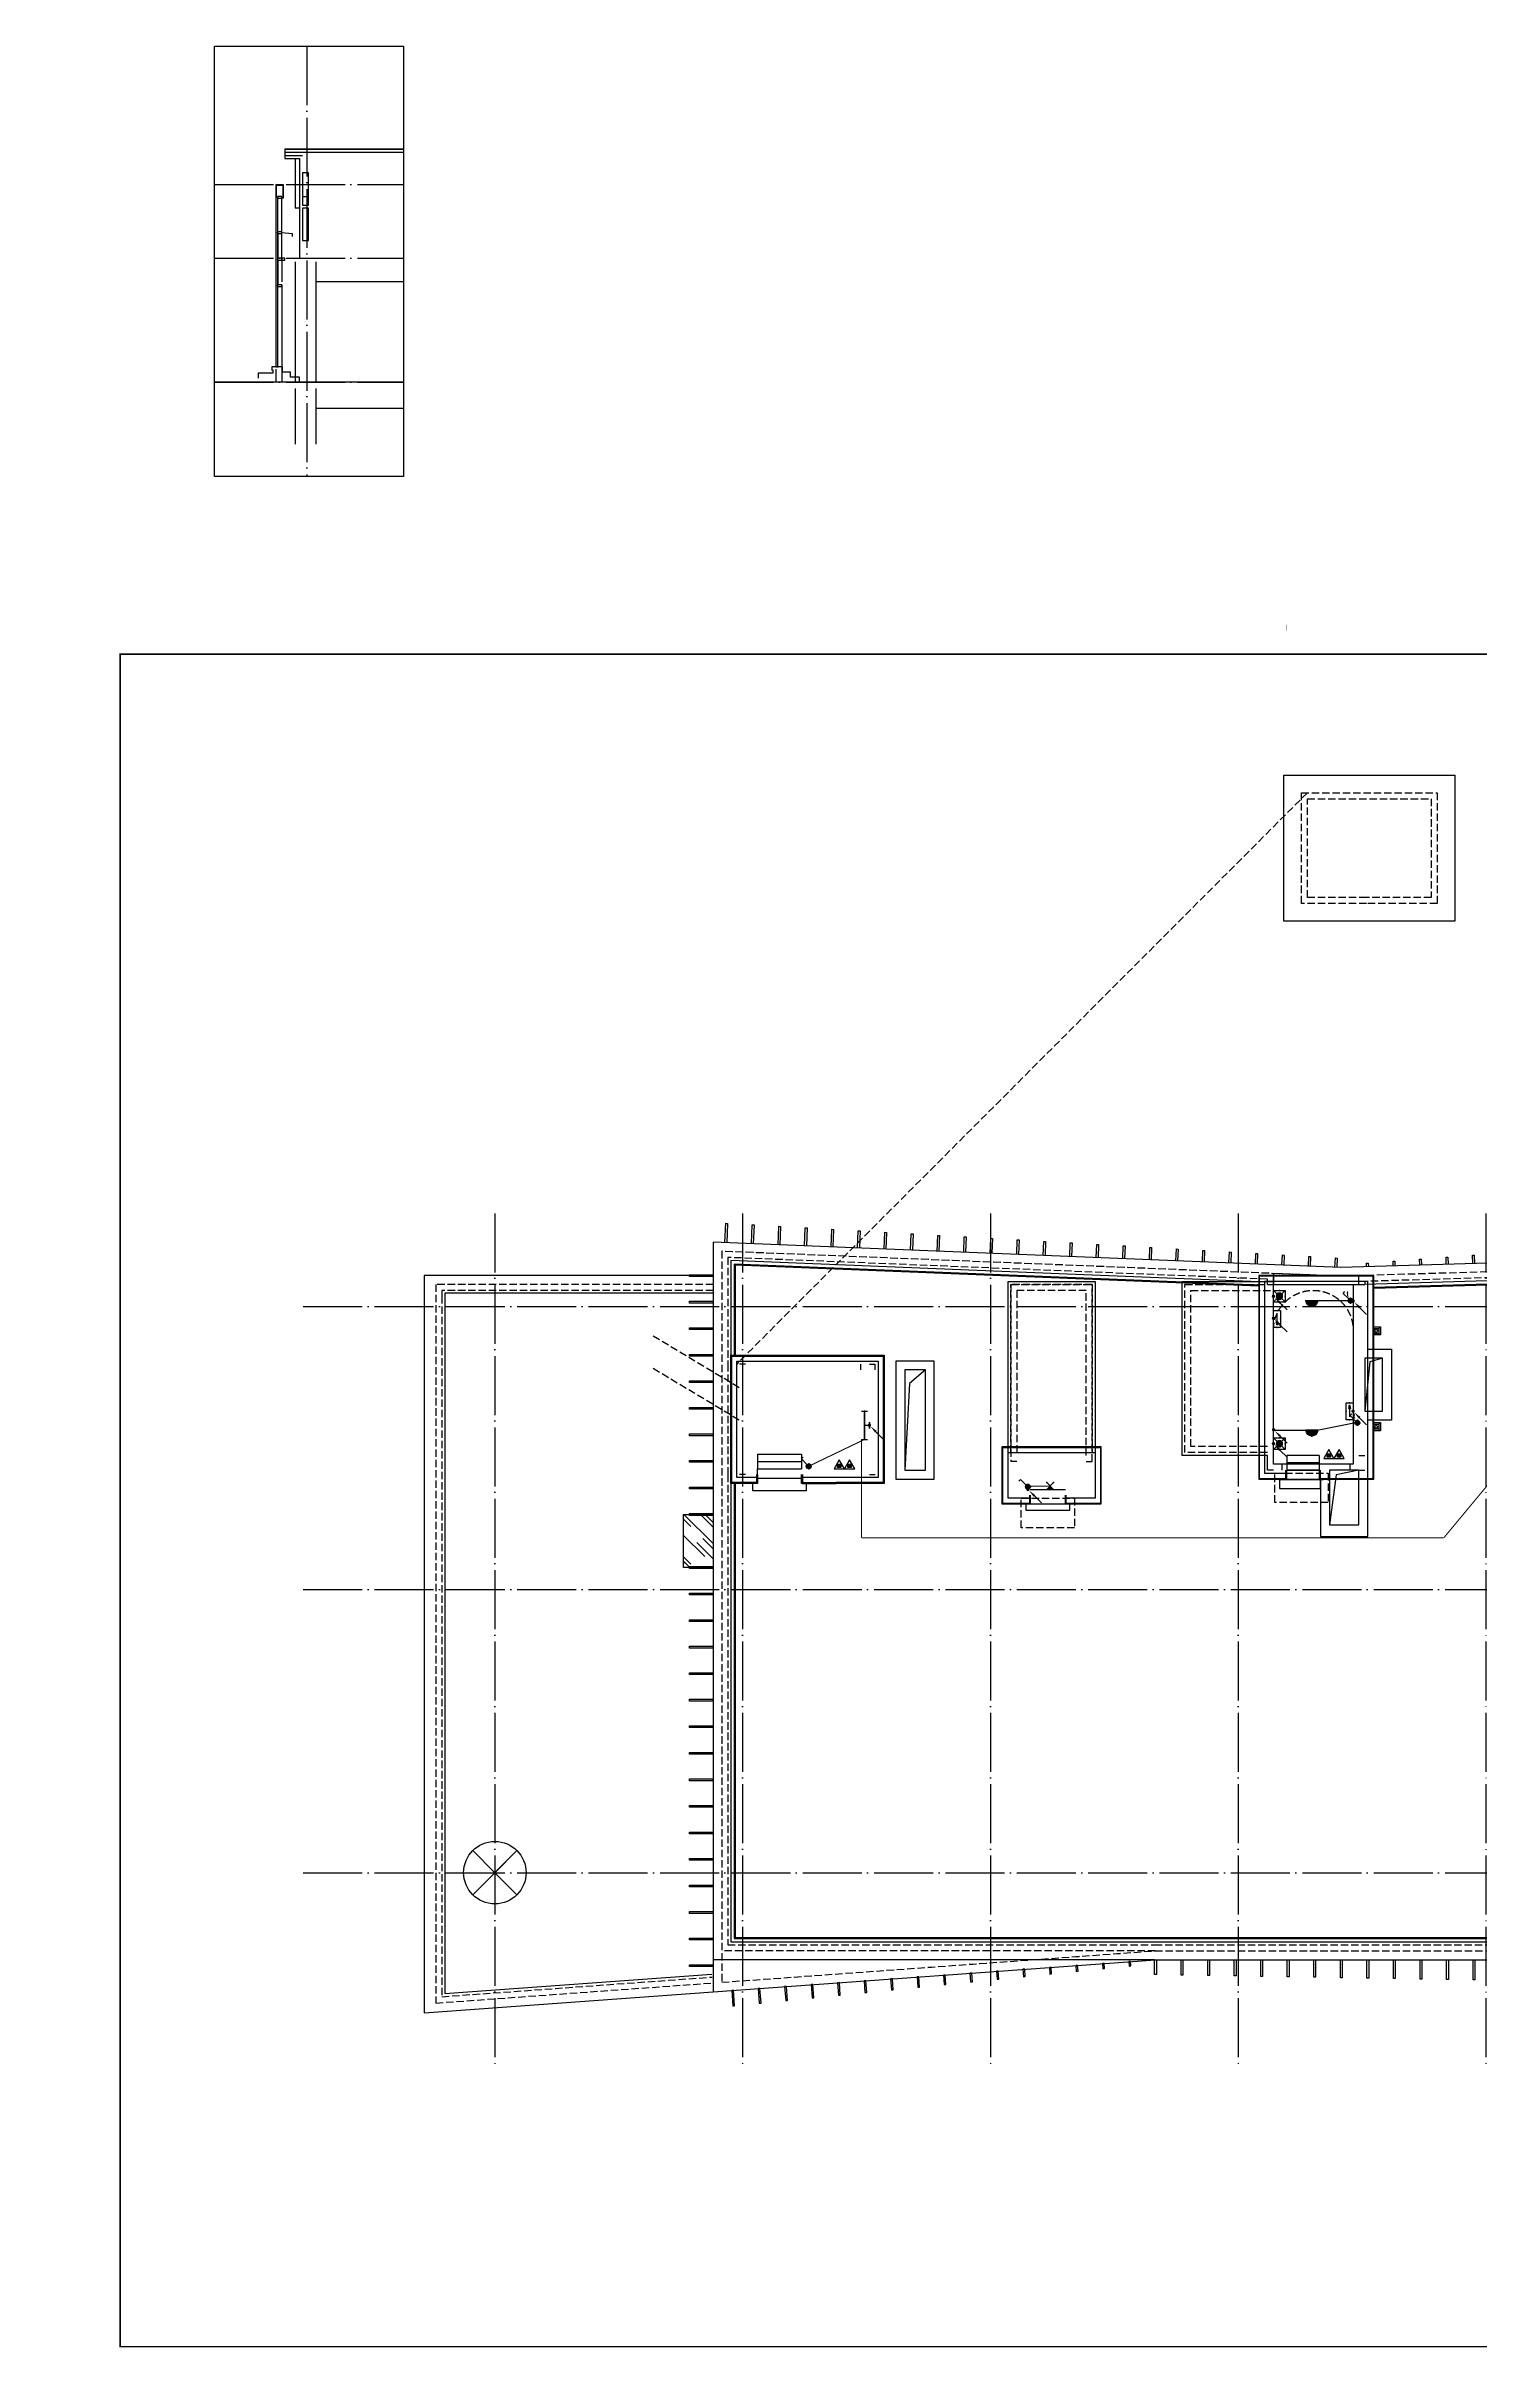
# Model space of a CAD drawing. Extents: x -2209072 to 495824, y -92434 to 572724.
# Drawn here: x 81831 to 130432, y 494199 to 572724 of the extents above; entities that cross this region are included whole.
import ezdxf
from ezdxf.enums import TextEntityAlignment as Align
from ezdxf.xclip import XClip

# ---------------------------------------------------------------- set-up
doc = ezdxf.new("R2010")
doc.units = 0
doc.header["$LTSCALE"] = 1000
doc.header["$MEASUREMENT"] = 0
for name, pattern in [('DASH', [0.35, 0.25, -0.1]), ('X-104 6#7#平面$0$104-1112 结构$0$$AUDIT_BAD_LTYPE1', [0]), ('X-104 6#7#平面$0$104-6 轴网$0$DOTE', [2.42, 2, -0.2, 0.02, -0.2]), ('X-104 6#7#平面$0$DASH', [0.35, 0.25, -0.1]), ('X-104 6#7#平面$0$DOTE', [2.42, 2, -0.2, 0.02, -0.2]), ('梯段6、7$0$DASH', [0.35, 0.25, -0.1])]:
    doc.linetypes.add(name, pattern=pattern)
doc.layers.get('0').update_dxf_attribs({"linetype": 'CONTINUOUS'})
doc.layers.get('Defpoints').update_dxf_attribs({"linetype": 'CONTINUOUS'})
for name, color, linetype in [('EQUIP-照明', 3, 'CONTINUOUS'), ('LWIRE', 4, 'CONTINUOUS'), ('TEL_TEXT', 3, 'CONTINUOUS'), ('WIRE-应急', 2, 'DASH'), ('WIRE-照明', 1, 'CONTINUOUS'), ('X-104 6#7#平面$0$104-6 轴网$0$A_AXIS-轴线', 36, 'X-104 6#7#平面$0$104-6 轴网$0$DOTE'), ('X-104 6#7#平面$0$A-C_玻璃幕墙', 140, 'CONTINUOUS'), ('X-104 6#7#平面$0$A-C_窗', 140, 'CONTINUOUS'), ('X-104 6#7#平面$0$A-C_门', 150, 'CONTINUOUS'), ('X-104 6#7#平面$0$A-D_龙骨', 152, 'CONTINUOUS'), ('X-104 6#7#平面$0$A-E_栏杆', 232, 'CONTINUOUS'), ('X-104 6#7#平面$0$A-E_楼梯', 171, 'CONTINUOUS'), ('X-104 6#7#平面$0$A-O_分水线', 127, 'CONTINUOUS'), ('X-104 6#7#平面$0$A-O_屋面', 201, 'CONTINUOUS'), ('X-104 6#7#平面$0$A-STR-面层', 191, 'CONTINUOUS'), ('X-104 6#7#平面$0$A-SUR_保温', 222, 'CONTINUOUS'), ('X-104 6#7#平面$0$A-SUR_看线', 231, 'CONTINUOUS'), ('X-104 6#7#平面$0$A-TECH_结构', 21, 'CONTINUOUS'), ('X-104 6#7#平面$0$A-金属背板', 30, 'CONTINUOUS'), ('X-104 6#7#平面$0$A_AXIS-轴线', 36, 'X-104 6#7#平面$0$DOTE'), ('X-104 6#7#平面$0$D_铝板', 181, 'CONTINUOUS'), ('X-104 6#7#平面$0$EH_玻璃', 156, 'CONTINUOUS'), ('X-104 6#7#平面$0$EH_石材', 116, 'CONTINUOUS'), ('X-104 6#7#平面$0$EQUIP_消防-01', 7, 'CONTINUOUS'), ('X-104 6#7#平面$0$图例', 7, 'CONTINUOUS'), ('梯段6、7$0$A-E_楼梯', 171, 'CONTINUOUS')]:
    doc.layers.add(name, color=color, linetype=linetype)
doc.layers.add('X-104 6#7#平面$0$04-不打印_辅助线', color=165, linetype='CONTINUOUS', plot=False)
doc.layers.get('X-104 6#7#平面$0$04-不打印_辅助线').off()
doc.layers.get('X-104 6#7#平面$0$A-O_分水线').off()
doc.styles.add('_TEL_DIM', font='SIMPLEX', dxfattribs={"width": 0.8, "height": 3.5, "bigfont": 'HZTXT'})
doc.styles.get("Standard").update_dxf_attribs({"font": 'gbenor.shx', "bigfont": 'gbcbig.shx'})

# ---------------------------------------------------------------- blocks, each defined once
blk = doc.blocks.new('图框-A1')
for points, const_width in [([(0, 0), (841, 0), (841, 594), (0, 594)], 0.05), ([(766, 584), (25, 584), (25, 10), (766, 10)], 0.5)]:
    blk.add_lwpolyline(points, close=True, dxfattribs=dict(const_width=const_width))
at = {"const_width": 0.05}
for points in [[(420.5, 594), (420.5, 592)], [(0, 297), (2, 297)], [(841, 297), (839, 297)], [(420.5, 0), (420.5, 2)]]:
    blk.add_lwpolyline(points, dxfattribs=at)
blk = doc.blocks.new('X-104 6#7#平面$0$FDFSG')
at = {"layer": 'Defpoints'}
blk.add_lwpolyline([(-749, 749), (0, 0), (-749, -749), (749, 749), (0, 0), (749, -749)], dxfattribs=at)
blk.add_circle((0, 0), 1059, dxfattribs=at)
blk = doc.blocks.new('*U1304')
at = {"layer": 'X-104 6#7#平面$0$A_AXIS-轴线'}
for p, q in [((0, 22361), (0, -6500)), ((8400, 22361), (8400, -6500)), ((16800, 22361), (16800, -6500)), ((25200, 22361), (25200, -6500)), ((33600, 22361), (33600, -6500)), ((42000, 22361), (42000, -6500)), ((50400, 22361), (50400, -6500))]:
    blk.add_line(p, q, dxfattribs=at)
for points in [[(-6500, 19200), (53815, 19200)], [(-6500, 9600), (53815, 9600)], [(-6500, 0), (53815, 0)]]:
    blk.add_lwpolyline(points, dxfattribs=at)
at = {"layer": 'X-104 6#7#平面$0$04-不打印_辅助线'}
blk.add_blockref('X-104 6#7#平面$0$FDFSG', (0, 0), dxfattribs=at)
blk = doc.blocks.new('X-104 6#7#平面$0$fdsgfh')
at = {"layer": 'X-104 6#7#平面$0$A-TECH_结构', "linetype": 'X-104 6#7#平面$0$DASH'}
blk.add_lwpolyline([(-42700, 314035), (-42700, 289244), (-28011, 290311), (-5900, 290311), (-5900, 313655), (-21701, 313190)], close=True, dxfattribs=at)
blk = doc.blocks.new('X-104 6#7#平面$0$ere')
for p, q in [((12700, 14150), (12500, 14150)), ((13000, 13650), (13000, 13850))]:
    blk.add_line(p, q)
for points in [[(12700, 19950), (12500, 19950)], [(12700, 13650), (12500, 13650)], [(12700, 13650), (12500, 13650)], [(15300, 13650), (15300, 13850)], [(15600, 13650), (15800, 13650)], [(21950, 13950), (21750, 13950)], [(21950, 13950), (21750, 13950)], [(24300, 13950), (24500, 13950)]]:
    blk.add_lwpolyline(points)
at = {"layer": 'X-104 6#7#平面$0$A-TECH_结构'}
blk.add_lwpolyline([(11899, 17450), (12500, 17450), (12500, 15650), (11899, 15650)], close=True, dxfattribs=at)
blk = doc.blocks.new('梯段6、7')
at = {"color": 8, "linetype": '梯段6、7$0$DASH'}
for centre, radius, start, end in [((49800, 3400), 1350, 0, 180), ((49800, -6700), 1350, 0, 180), ((49800, -9820), 1350, 180, 0), ((49800, -16500), 1350, 0, 180), ((49800, -19820), 1350, 180, 0), ((20965, -27260), 1650, 0, 180), ((49800, -27020), 1350, 0, 180), ((20965, -29600), 1650, 180, 0), ((49800, -29880), 1350, 180, 0), ((49800, -57378), 1350, 0, 180), ((20965, -58198), 1650, 0, 180), ((49800, -59458), 1350, 180, 0), ((20965, -60358), 1650, 180, 0), ((20965, -68018), 1650, 0, 180), ((49800, -67528), 1350, 0, 180), ((20965, -70358), 1650, 180, 0), ((49800, -70128), 1350, 180, 0), ((49800, -79978), 1350, 180, 0)]:
    blk.add_arc(centre, radius, start, end, dxfattribs=at)
at = {"layer": 'Defpoints'}
for points in [[(44800, 6850), (54800, 6850), (54800, -3150), (44800, -3150)], [(51150, 4950), (48450, 4950), (48450, -1150), (51150, -1150)], [(44800, -3150), (54800, -3150), (54800, -13150), (44800, -13150)], [(51150, -5150), (48450, -5150), (48450, -11250), (51150, -11250)], [(44800, -13150), (54800, -13150), (54800, -23150), (44800, -23150)], [(51150, -15150), (48450, -15150), (48450, -21250), (51150, -21250)], [(15665, -23150), (25665, -23150), (25665, -33150), (15665, -33150)], [(44800, -23150), (54800, -23150), (54800, -33150), (44800, -33150)], [(19315, -24850), (22615, -24850), (22615, -31250), (19315, -31250)], [(48450, -25150), (51150, -25150), (51150, -31250), (48450, -31250)], [(15665, -53908), (25665, -53908), (25665, -63908), (15665, -63908)], [(44800, -53908), (54800, -53908), (54800, -63908), (44800, -63908)], [(19315, -55608), (22615, -55608), (22615, -62008), (19315, -62008)], [(51150, -55908), (48450, -55908), (48450, -62008), (51150, -62008)], [(15665, -63908), (25665, -63908), (25665, -73908), (15665, -73908)], [(44800, -63908), (54800, -63908), (54800, -73908), (44800, -73908)], [(19315, -65608), (22615, -65608), (22615, -72008), (19315, -72008)], [(51150, -65908), (48450, -65908), (48450, -72008), (51150, -72008)], [(15665, -73908), (25665, -73908), (25665, -83908), (15665, -83908)], [(44800, -73908), (54800, -73908), (54800, -83908), (44800, -83908)], [(19315, -75608), (22615, -75608), (22615, -82008), (19315, -82008)], [(51150, -75908), (48450, -75908), (48450, -82008), (51150, -82008)]]:
    blk.add_lwpolyline(points, close=True, dxfattribs=at)
for points in [[(47328, -61608), (52128, -61608)], [(47328, -71608), (52128, -71608)], [(47328, -81608), (52128, -81608)]]:
    blk.add_lwpolyline(points, dxfattribs=at)
at = {"layer": '梯段6、7$0$A-E_楼梯'}
for p, q in [((49850, -16500), (49750, -16500)), ((49750, -16700), (49750, -16500)), ((49850, -18517), (49850, -16500)), ((49850, -16500), (51150, -16500)), ((49850, -16760), (51150, -16760)), ((49850, -17020), (51150, -17020)), ((49910, -16700), (49910, -16500)), ((49910, -16500), (51150, -16500)), ((51150, -17893), (51150, -16700)), ((49850, -17280), (51150, -17280)), ((49850, -17540), (51150, -17540)), ((49850, -17800), (51150, -17800)), ((49850, -18060), (50801, -18060)), ((50553, -18179), (51150, -17893)), ((50573, -18281), (51150, -18003)), ((51150, -19820), (51150, -18003)), ((49850, -18517), (50409, -18248)), ((49850, -18320), (50259, -18320)), ((49850, -18627), (50429, -18350)), ((49850, -19820), (49850, -18627)), ((49850, -18780), (51150, -18780)), ((50074, -18520), (51150, -18520)), ((50429, -18350), (50396, -18174)), ((50396, -18174), (50588, -18362)), ((50588, -18362), (50553, -18179)), ((50616, -18260), (51150, -18260)), ((49850, -19040), (51150, -19040)), ((49850, -19300), (51150, -19300)), ((49850, -19560), (51150, -19560)), ((49750, -19820), (49853, -19820)), ((49850, -19820), (51150, -19820)), ((49750, -27020), (49850, -27020)), ((65868, -53275), (106225, -53275)), ((66707, -53743), (68846, -55133)), ((66772, -53643), (68592, -54825)), ((66839, -56653), (68977, -55263)), ((65910, -56514), (63784, -56514)), ((66542, -56514), (65910, -56514)), ((66572, -56634), (63784, -56634)), ((66542, -56677), (68846, -58173)), ((66772, -56683), (68592, -57865)), ((66802, -59525), (64634, -59525)), ((66792, -59525), (106225, -59525)), ((49690, -78442), (49690, -77318)), ((49690, -77318), (49910, -77318)), ((49750, -78418), (49750, -77378)), ((49750, -77378), (49850, -77378)), ((49850, -77378), (49850, -80038)), ((49910, -77318), (49910, -80038)), ((48450, -80108), (48450, -80048)), ((49910, -80038), (49850, -80038))]:
    blk.add_line(p, q, dxfattribs=at)
for points in [[(49690, -19880), (49910, -19880), (49910, -16440), (49690, -16440), (49690, -19880)], [(49690, -29360), (49690, -26960), (49910, -26960), (49910, -29880)], [(51150, -29880), (51150, -29620)], [(66542, -53444), (66542, -53275), (66154, -53275)], [(66542, -53305), (66542, -53705), (66342, -53705), (66342, -53305)], [(68882, -54964), (68882, -54795), (68622, -54795), (68622, -54626), (68362, -54626), (68362, -54457), (68102, -54457), (68102, -54288), (67842, -54288), (67842, -54119), (67582, -54119), (67582, -53950), (67322, -53950), (67322, -53781), (67062, -53781), (67062, -53613), (66802, -53613), (66802, -53444), (66542, -53444)], [(68852, -54964), (68852, -54825), (68592, -54825), (68592, -54656), (68332, -54656), (68332, -54487), (68072, -54487), (68072, -54318), (67812, -54318), (67812, -54149), (67552, -54149), (67552, -53980), (67292, -53980), (67292, -53811), (67032, -53811), (67032, -53643), (66772, -53643), (66772, -53474), (66542, -53474)], [(66802, -56484), (66802, -56315), (67062, -56315), (67062, -56146), (67322, -56146), (67322, -55977), (67582, -55977), (67582, -55808), (67842, -55808), (67842, -55640), (68102, -55640), (68102, -55471), (68362, -55471), (68362, -55302), (68622, -55302), (68622, -55133), (68882, -55133), (68882, -54964), (69142, -54964)], [(66832, -56484), (66832, -56345), (67092, -56345), (67092, -56176), (67352, -56176), (67352, -56007), (67612, -56007), (67612, -55838), (67872, -55838), (67872, -55670), (68132, -55670), (68132, -55501), (68392, -55501), (68392, -55332), (68652, -55332), (68652, -55163), (68912, -55163), (68912, -54994), (69142, -54994)], [(69112, -54994), (69112, -55394), (68912, -55394), (68912, -54994)], [(68882, -58004), (68882, -57835), (68622, -57835), (68622, -57667), (68362, -57667), (68362, -57498), (68102, -57498), (68102, -57329), (67842, -57329), (67842, -57160), (67582, -57160), (67582, -56991), (67322, -56991), (67322, -56822), (67062, -56822), (67062, -56653), (66802, -56653), (66802, -56484), (66542, -56484)], [(68852, -58004), (68852, -57865), (68592, -57865), (68592, -57697), (68332, -57697), (68332, -57528), (68072, -57528), (68072, -57359), (67812, -57359), (67812, -57190), (67552, -57190), (67552, -57021), (67292, -57021), (67292, -56852), (67032, -56852), (67032, -56683), (66772, -56683), (66772, -56514), (66542, -56514)], [(66772, -56514), (66772, -56914), (66572, -56914), (66572, -56514)], [(66802, -59525), (66802, -59356), (67062, -59356), (67062, -59187), (67322, -59187), (67322, -59018), (67582, -59018), (67582, -58849), (67842, -58849), (67842, -58680), (68102, -58680), (68102, -58511), (68362, -58511), (68362, -58342), (68622, -58342), (68622, -58173), (68882, -58173), (68882, -58004), (69142, -58004)]]:
    blk.add_lwpolyline(points, dxfattribs=at)
for p in [(66792, -53444), (66792, -53613), (66792, -53781), (66792, -53950), (66792, -54119), (66792, -54288), (66792, -54457), (66792, -54626), (66792, -54795), (66792, -54964), (66792, -55133), (66792, -55302), (66792, -55471), (66792, -55640), (66792, -55808), (66792, -55977), (66792, -56146), (66792, -56315), (66792, -56484), (66792, -56653), (66792, -56822), (66792, -56991), (66792, -57160), (66792, -57329), (66792, -57498), (66792, -57667), (66792, -57835), (66792, -58004), (66792, -58173), (66792, -58342), (66792, -58511), (66792, -58680), (66792, -58849), (66792, -59018), (66792, -59187), (66792, -59356)]:
    blk.add_point(p, dxfattribs=at)
blk = doc.blocks.new('*U1273')
for p, q in [((1100, 500), (0, 500)), ((0, 500), (0, 0)), ((1100, 250), (0, 250)), ((1100, 0), (0, 0)), ((1100, 500), (1100, 0))]:
    blk.add_line(p, q)
blk = doc.blocks.new('X-104 6#7#平面$0$DSGFG2122')
at = {"layer": 'X-104 6#7#平面$0$EH_玻璃'}
h = blk.add_hatch(dxfattribs=at)
h.set_pattern_fill('AR-RROOF', color=256, scale=600, angle=135)
h.set_pattern_definition([(135, (26400, -336999.94), (-1724.2092, 646.5784), [11430, -1524, 3810, -762]), (135, (25414, -336552.7), (-177.809, -1255.4398), [2286, -251.46, 4572, -571.5]), (135, (25672.6, -337188.53), (-3162.8462, 2440.8336), [6096, -1066.8, 3048, -762])])
h.paths.add_polyline_path([(-1000, -900), (-1000, 900), (0, 900), (0, -900)])
at = {"layer": 'X-104 6#7#平面$0$A-C_玻璃幕墙'}
blk.add_lwpolyline([(-1000, -900), (-1000, 900), (0, 900), (0, -900)], close=True, dxfattribs=at)
blk = doc.blocks.new('*U1369')
for p, q in [((1500, 500), (0, 500)), ((0, 500), (0, 0)), ((1500, 250), (0, 250)), ((1500, 0), (0, 0)), ((1500, 500), (1500, 0))]:
    blk.add_line(p, q)
blk = doc.blocks.new('X-104 6#7#平面$0$fgfggghhhjj')
at = {"layer": 'X-104 6#7#平面$0$A-C_玻璃幕墙'}
for points in [[(7803, 21371), (7829, 22025), (7889, 22023), (7863, 21368)], [(8702, 21335), (8728, 21974), (8788, 21972), (8762, 21332)], [(9602, 21298), (9627, 21923), (9687, 21920), (9662, 21296)], [(10501, 21262), (10525, 21872), (10585, 21869), (10561, 21260)], [(11400, 21226), (11424, 21820), (11484, 21818), (11460, 21224)], [(12299, 21190), (12323, 21769), (12383, 21767), (12359, 21187)], [(13199, 21153), (13221, 21718), (13281, 21716), (13259, 21151)], [(14098, 21117), (14120, 21667), (14180, 21664), (14158, 21115)], [(14997, 21081), (15019, 21616), (15079, 21613), (15057, 21079)], [(15896, 21045), (15917, 21564), (15977, 21562), (15956, 21042)], [(16796, 21009), (16816, 21513), (16876, 21511), (16856, 21006)], [(17695, 20972), (17715, 21462), (17775, 21460), (17755, 20970)], [(18594, 20936), (18613, 21411), (18673, 21408), (18654, 20934)], [(19494, 20900), (19512, 21360), (19572, 21357), (19553, 20898)], [(20393, 20864), (20411, 21308), (20471, 21306), (20453, 20861)], [(21292, 20828), (21309, 21257), (21369, 21255), (21352, 20825)], [(22191, 20791), (22208, 21206), (22268, 21204), (22251, 20789)], [(36757, 20767), (36744, 21207), (36804, 21209), (36817, 20769)], [(37657, 20793), (37642, 21273), (37702, 21275), (37717, 20795)], [(38556, 20820), (38541, 21340), (38601, 21341), (38616, 20822)], [(39456, 20846), (39439, 21406), (39499, 21408), (39516, 20848)], [(40357, 20873), (40344, 21473), (40404, 21474), (40417, 20875)], [(41255, 20899), (41236, 21539), (41296, 21541), (41315, 20901)], [(42155, 20926), (42135, 21605), (42195, 21607), (42215, 20928)], [(43054, 20952), (43033, 21672), (43093, 21674), (43114, 20954)], [(43954, 20979), (43931, 21738), (43991, 21740), (44014, 20980)], [(23091, 20755), (23107, 21155), (23167, 21152), (23151, 20753)], [(23990, 20719), (24005, 21104), (24065, 21101), (24050, 20717)], [(24889, 20683), (24904, 21052), (24964, 21050), (24949, 20680)], [(25788, 20647), (25803, 21001), (25863, 20999), (25848, 20644)], [(26688, 20610), (26701, 20950), (26761, 20948), (26748, 20608)], [(27587, 20574), (27600, 20899), (27660, 20896), (27647, 20572)], [(28486, 20538), (28499, 20848), (28559, 20845), (28546, 20535)], [(29560, 20555), (29557, 20675), (29616, 20677), (29620, 20557)], [(30460, 20582), (30455, 20742), (30515, 20743), (30520, 20584)], [(31359, 20608), (31353, 20808), (31413, 20810), (31419, 20610)], [(32259, 20635), (32252, 20875), (32312, 20876), (32319, 20636)], [(33158, 20661), (33150, 20941), (33210, 20943), (33218, 20663)], [(34058, 20688), (34049, 21007), (34109, 21009), (34118, 20689)], [(34958, 20714), (34947, 21074), (35007, 21076), (35018, 20716)], [(35857, 20741), (35846, 21140), (35906, 21142), (35917, 20742)]]:
    blk.add_lwpolyline(points, dxfattribs=at)
for points in [[(6599, 20280), (7399, 20280), (7399, 20220), (6599, 20220)], [(45599, 20280), (44799, 20280), (44799, 20220), (45599, 20220)], [(6599, 19380), (7399, 19380), (7399, 19320), (6599, 19320)], [(45599, 19380), (44799, 19380), (44799, 19320), (45599, 19320)], [(6599, 18480), (7399, 18480), (7399, 18420), (6599, 18420)], [(45599, 18480), (44799, 18480), (44799, 18420), (45599, 18420)], [(6599, 17580), (7399, 17580), (7399, 17520), (6599, 17520)], [(45599, 17580), (44799, 17580), (44799, 17520), (45599, 17520)], [(6599, 16680), (7399, 16680), (7399, 16620), (6599, 16620)], [(45599, 16680), (44799, 16680), (44799, 16620), (45599, 16620)], [(6599, 15780), (7399, 15780), (7399, 15720), (6599, 15720)], [(45599, 15780), (44799, 15780), (44799, 15720), (45599, 15720)], [(6599, 14880), (7399, 14880), (7399, 14820), (6599, 14820)], [(45599, 14880), (44799, 14880), (44799, 14820), (45599, 14820)], [(6599, 13980), (7399, 13980), (7399, 13920), (6599, 13920)], [(45599, 13980), (44799, 13980), (44799, 13920), (45599, 13920)], [(6599, 13080), (7399, 13080), (7399, 13020), (6599, 13020)], [(45599, 13080), (44799, 13080), (44799, 13020), (45599, 13020)], [(6599, 12180), (7399, 12180), (7399, 12120), (6599, 12120)], [(45599, 12180), (44799, 12180), (44799, 12120), (45599, 12120)], [(6599, 10380), (7399, 10380), (7399, 10320), (6599, 10320)], [(45599, 10380), (44799, 10380), (44799, 10320), (45599, 10320)], [(6599, 9480), (7399, 9480), (7399, 9420), (6599, 9420)], [(45599, 9480), (44799, 9480), (44799, 9420), (45599, 9420)], [(6599, 8580), (7399, 8580), (7399, 8520), (6599, 8520)], [(45599, 8580), (44799, 8580), (44799, 8520), (45599, 8520)], [(6599, 7680), (7399, 7680), (7399, 7620), (6599, 7620)], [(45599, 7680), (44799, 7680), (44799, 7620), (45599, 7620)], [(6599, 6780), (7399, 6780), (7399, 6720), (6599, 6720)], [(45599, 6780), (44799, 6780), (44799, 6720), (45599, 6720)], [(6599, 5880), (7399, 5880), (7399, 5820), (6599, 5820)], [(45599, 5880), (44799, 5880), (44799, 5820), (45599, 5820)], [(6599, 4980), (7399, 4980), (7399, 4920), (6599, 4920)], [(45599, 4980), (44799, 4980), (44799, 4920), (45599, 4920)], [(6599, 4080), (7399, 4080), (7399, 4020), (6599, 4020)], [(45599, 4080), (44799, 4080), (44799, 4020), (45599, 4020)], [(6599, 3180), (7399, 3180), (7399, 3120), (6599, 3120)], [(45599, 3180), (44799, 3180), (44799, 3120), (45599, 3120)], [(6599, 2280), (7399, 2280), (7399, 2220), (6599, 2220)], [(45599, 2280), (44799, 2280), (44799, 2220), (45599, 2220)], [(6599, 1380), (7399, 1380), (7399, 1320), (6599, 1320)], [(45599, 1380), (44799, 1380), (44799, 1320), (45599, 1320)], [(6599, 480), (7399, 480), (7399, 420), (6599, 420)], [(45599, 480), (44799, 480), (44799, 420), (45599, 420)], [(6599, -420), (7399, -420), (7399, -480), (6599, -480)], [(45599, -420), (44799, -420), (44799, -480), (45599, -480)], [(6599, -1320), (7399, -1320), (7399, -1380), (6599, -1380)], [(45599, -1320), (44799, -1320), (44799, -1380), (45599, -1380)], [(6599, -2220), (7399, -2220), (7399, -2280), (6599, -2280)], [(45599, -2220), (44799, -2220), (44799, -2280), (45599, -2280)], [(6599, -3120), (7399, -3120), (7399, -3180), (6599, -3180)], [(20658, -3076), (20598, -3081), (20610, -3255), (20670, -3251)], [(21555, -3011), (21495, -3016), (21506, -3165), (21566, -3161)], [(22370, -2950), (22430, -2950), (22430, -3455), (22370, -3455)], [(23270, -2950), (23330, -2950), (23330, -3470), (23270, -3470)], [(24170, -2950), (24230, -2950), (24230, -3485), (24170, -3485)], [(25070, -2950), (25130, -2950), (25130, -3500), (25070, -3500)], [(25970, -2950), (26030, -2950), (26030, -3515), (25970, -3515)], [(26870, -2950), (26930, -2950), (26930, -3530), (26870, -3530)], [(27770, -2950), (27830, -2950), (27830, -3545), (27770, -3545)], [(28670, -2950), (28730, -2950), (28730, -3560), (28670, -3560)], [(29570, -2950), (29630, -2950), (29630, -3575), (29570, -3575)], [(30470, -2950), (30530, -2950), (30530, -3590), (30470, -3590)], [(31370, -2950), (31430, -2950), (31430, -3605), (31370, -3605)], [(32270, -2950), (32330, -2950), (32330, -3620), (32270, -3620)], [(33170, -2950), (33230, -2950), (33230, -3635), (33170, -3635)], [(34070, -2950), (34130, -2950), (34130, -3650), (34070, -3650)], [(34970, -2950), (35030, -2950), (35030, -3665), (34970, -3665)], [(35870, -2950), (35930, -2950), (35930, -3680), (35870, -3680)], [(36771, -2950), (36831, -2950), (36831, -3695), (36771, -3695)], [(37671, -2950), (37731, -2950), (37731, -3710), (37671, -3710)], [(38571, -2950), (38631, -2950), (38631, -3725), (38571, -3725)], [(39471, -2950), (39531, -2950), (39531, -3740), (39471, -3740)], [(40371, -2950), (40431, -2950), (40431, -3750), (40371, -3750)], [(41271, -2950), (41331, -2950), (41331, -3750), (41271, -3750)], [(42171, -2950), (42231, -2950), (42231, -3750), (42171, -3750)], [(43071, -2950), (43131, -2950), (43131, -3750), (43071, -3750)], [(43971, -2950), (44031, -2950), (44031, -3750), (43971, -3750)], [(8988, -3923), (8928, -3928), (8965, -4427), (9025, -4422)], [(9886, -3858), (9826, -3863), (9861, -4336), (9920, -4332)], [(10784, -3793), (10724, -3797), (10756, -4246), (10816, -4242)], [(11681, -3728), (11621, -3732), (11652, -4156), (11712, -4152)], [(12579, -3663), (12519, -3667), (12548, -4066), (12608, -4062)], [(13477, -3598), (13417, -3602), (13444, -3976), (13504, -3972)], [(14374, -3532), (14314, -3537), (14340, -3886), (14399, -3882)], [(15272, -3467), (15212, -3472), (15235, -3796), (15295, -3792)], [(16169, -3402), (16110, -3406), (16131, -3706), (16191, -3702)], [(17067, -3337), (17007, -3341), (17027, -3616), (17087, -3611)], [(17965, -3272), (17905, -3276), (17923, -3526), (17983, -3521)], [(18862, -3207), (18802, -3211), (18819, -3436), (18879, -3431)], [(19760, -3142), (19700, -3146), (19715, -3346), (19774, -3341)], [(8091, -3988), (8031, -3993), (8069, -4517), (8129, -4512)]]:
    blk.add_lwpolyline(points, close=True, dxfattribs=at)
at = {"layer": 'X-104 6#7#平面$0$A-O_屋面'}
blk.add_line((22370, -2952), (7399, -2952), dxfattribs=at)
blk.add_lwpolyline([(44799, 21004), (28689, 20530), (7399, 21387), (7399, -4039), (22399, -2950), (44799, -2950)], close=True, dxfattribs=at)
for points in [[(20250, 20269), (7999, 20762), (7999, -2350), (22377, -2350), (44199, -2350), (44199, 20386), (29500, 19953)], [(26200, 20029), (20250, 20269)]]:
    blk.add_lwpolyline(points, dxfattribs=at)
at = {"layer": 'X-104 6#7#平面$0$A-TECH_结构', "linetype": 'X-104 6#7#平面$0$DASH'}
for p, q in [((26400, 19950), (26400, 20323)), ((29300, 19950), (29300, 20248)), ((22388, -2650), (7699, -2650))]:
    blk.add_line(p, q, dxfattribs=at)
blk.add_lwpolyline([(44499, 20695), (28687, 20230), (7699, 21075), (7699, -3716), (22388, -2650), (44499, -2650)], close=True, dxfattribs=at)
for points in [[(20250, 20369), (7899, 20867), (7899, 17250)], [(7899, 17250), (7899, 13500), (7899, -2450), (22381, -2450), (44299, -2450), (44299, 20489), (29500, 20053), (29500, 19950)], [(26200, 19950), (26200, 20130), (20250, 20369)]]:
    blk.add_lwpolyline(points, dxfattribs=at)
blk = doc.blocks.new('X-104 6#7#平面$0$kyuhtr')
at = {"const_width": 20}
blk.add_lwpolyline([(50, 0), (0, 0)], dxfattribs=at)
blk.add_lwpolyline([(50, -30), (200, -30), (200, 30), (50, 30)], close=True)
blk = doc.blocks.new('X-104 6#7#平面$0$A$C6C68079C')
at = {"layer": 'X-104 6#7#平面$0$图例'}
for p, q in [((91, 87), (145, 141)), ((91, -87), (145, -137))]:
    blk.add_line(p, q, dxfattribs=at)
for points in [[(-80, -137), (-80, 141), (145, 141), (145, -137)], [(-80, -87), (-80, 87), (91, 87), (91, -87)]]:
    blk.add_lwpolyline(points, close=True, dxfattribs=at)
at = {"layer": 'X-104 6#7#平面$0$图例', "color": 6}
blk.add_circle((0, 0), 50, dxfattribs=at)
blk = doc.blocks.new('X-104 6#7#平面$0$$TWTSYS$00000546')
h = blk.add_hatch()
h.set_pattern_fill('ANSI31', color=256, scale=200, style=0)
h.set_pattern_definition([(45, (-38543.802, -6670.83), (-17.67767, 17.67767), [])])
h.paths.add_polyline_path([(-65, 174), (65, 174), (65, 44), (-65, 44)])
for points in [[(0, 344), (-198, 0), (198, 0)], [(-65, 174), (65, 174), (65, 44), (-65, 44)]]:
    blk.add_lwpolyline(points, close=True)
blk = doc.blocks.new('X-104 6#7#平面$0$灭火器2')
at = {"layer": 'X-104 6#7#平面$0$EQUIP_消防-01', "xscale": 0.88, "yscale": 0.88, "zscale": 0.88, "rotation": 90}
for p in [(-4049632, -27064), (-4049632, -27413)]:
    blk.add_blockref('X-104 6#7#平面$0$$TWTSYS$00000546', p, dxfattribs=at)
blk = doc.blocks.new('X-104 6#7#平面$0$A$C61334207')
at = {"layer": 'X-104 6#7#平面$0$EQUIP_消防-01', "rotation": 270}
for p in [(136130, -3525147), (152730, -3524797)]:
    blk.add_blockref('X-104 6#7#平面$0$灭火器2', p, dxfattribs=at)
blk = doc.blocks.new('X-104 6#7#平面')
at = {"color": 2}
for p, q in [((90516, 567636), (90716, 567636)), ((93940, 561336), (87539, 561336))]:
    blk.add_line(p, q, dxfattribs=at)
for p, q in [((109440, 528033), (109440, 527833)), ((109940, 527833), (109940, 528033)), ((105940, 524283), (105940, 524483))]:
    blk.add_line(p, q)
for points in [[(87539, 572724), (93940, 572724), (93940, 558134), (87539, 558134)], [(90516, 567336), (90716, 567336), (90716, 568436), (90516, 568436)], [(90516, 566136), (90716, 566136), (90716, 567236), (90516, 567236)], [(89916, 565536), (89816, 565536), (89816, 565476), (89916, 565476)]]:
    blk.add_lwpolyline(points, close=True, dxfattribs=at)
blk.add_lwpolyline([(123440, 531105), (123440, 530733), (126340, 530733), (126340, 531033), (125769, 531013), (123440, 531105)], dxfattribs=at)
for points in [[(105540, 528033), (105340, 528033)], [(109740, 528033), (109940, 528033)], [(105540, 524283), (105340, 524283)], [(109740, 524283), (109940, 524283)]]:
    blk.add_lwpolyline(points)
at = {"layer": 'X-104 6#7#平面$0$104-6 轴网$0$A_AXIS-轴线'}
blk.add_line((90666, 572724), (90666, 558134), dxfattribs=at)
for points in [[(87539, 568036), (93940, 568036)], [(87539, 565536), (93940, 565536)], [(87539, 561336), (93940, 561336)]]:
    blk.add_lwpolyline(points, dxfattribs=at)
at = {"layer": 'X-104 6#7#平面$0$A-C_窗'}
for p, q in [((89616, 567606), (89616, 563436)), ((89666, 567576), (89666, 563436)), ((89816, 565536), (89816, 567576)), ((89616, 565636), (89616, 565636)), ((89816, 565476), (89816, 564736)), ((89816, 564636), (89816, 563436)), ((89616, 563436), (89616, 561836)), ((89666, 563436), (89666, 561836)), ((89816, 563436), (89816, 561336)), ((89616, 561776), (89616, 561336))]:
    blk.add_line(p, q, dxfattribs=at)
at = {"layer": 'X-104 6#7#平面$0$A-C_窗', "linetype": 'X-104 6#7#平面$0$DASH'}
for p, q in [((102411, 528990), (105340, 527233)), ((102411, 527890), (105340, 526133))]:
    blk.add_line(p, q, dxfattribs=at)
at = {"layer": 'X-104 6#7#平面$0$A-C_门'}
blk.add_line((105940, 524283), (105940, 523983), dxfattribs=at)
at = {"layer": 'X-104 6#7#平面$0$A-E_栏杆', "linetype": 'X-104 6#7#平面$0$104-1112 结构$0$$AUDIT_BAD_LTYPE1'}
for points in [[(122940, 530705), (105159, 531421), (105159, 528333)], [(105159, 523983), (105159, 508553), (141119, 508553), (141119, 531045), (126844, 530625)], [(122940, 530675), (105189, 531389), (105189, 528333)], [(105189, 523983), (105189, 508583), (141089, 508583), (141089, 531014), (126844, 530595)]]:
    blk.add_lwpolyline(points, dxfattribs=at)
at = {"layer": 'X-104 6#7#平面$0$A-E_楼梯'}
for p, q in [((105940, 524483), (107440, 524483)), ((105940, 524163), (107440, 524163)), ((115190, 523783), (116390, 523783)), ((123640, 524113), (123640, 524133)), ((123640, 524113), (125140, 524113)), ((123890, 524433), (124985, 524433))]:
    blk.add_line(p, q, dxfattribs=at)
blk.add_lwpolyline([(107590, 524033), (107590, 523733), (105790, 523733), (105790, 524033)], dxfattribs=at)
for points in [[(125040, 524113), (123640, 524113), (123640, 523813), (125040, 523813)], [(116540, 523283), (115040, 523283), (115040, 523083), (116540, 523083)]]:
    blk.add_lwpolyline(points, close=True, dxfattribs=at)
at = {"layer": 'X-104 6#7#平面$0$A-O_屋面', "linetype": 'X-104 6#7#平面$0$DASH'}
blk.add_line((124591, 547408), (105240, 528033), dxfattribs=at)
at = {"layer": 'X-104 6#7#平面$0$A-O_屋面'}
blk.add_lwpolyline([(126591, 543058), (123791, 543058), (123791, 548008), (129591, 548008), (129591, 543058)], close=True, dxfattribs=at)
at = {"layer": 'X-104 6#7#平面$0$A-O_屋面', "linetype": 'X-104 6#7#平面$0$DASH'}
for points in [[(125290, 524333), (125290, 523333), (123490, 523333), (123490, 524333)], [(116690, 523483), (116690, 522483), (114890, 522483), (114890, 523483)]]:
    blk.add_lwpolyline(points, close=True, dxfattribs=at)
at = {"layer": 'X-104 6#7#平面$0$A-STR-面层'}
for points in [[(89516, 561750), (89516, 561636), (89016, 561636), (89016, 561471)], [(89836, 561676), (89836, 561856), (89476, 561851), (89476, 561746), (89516, 561750)], [(90416, 561336), (90416, 561506), (90116, 561506), (90116, 561676), (89836, 561676)]]:
    blk.add_lwpolyline(points, dxfattribs=at)
at = {"layer": 'X-104 6#7#平面$0$A-SUR_保温'}
blk.add_line((108610, 524183), (107470, 524183), dxfattribs=at)
for points in [[(126640, 524333), (126640, 530833), (123140, 530833), (123140, 524333), (123860, 524333)], [(125120, 524133), (125040, 524133), (125040, 522181), (126640, 522181), (126640, 530833)], [(126640, 528533), (127440, 528533), (127440, 526133), (126640, 526133)], [(105910, 524183), (105240, 524183), (105240, 528133), (110040, 528133), (110040, 524183), (108610, 524183)], [(115170, 523483), (114440, 523483), (114440, 525033), (117390, 525033), (117390, 523483), (116410, 523483)]]:
    blk.add_lwpolyline(points, dxfattribs=at)
blk.add_lwpolyline([(110640, 524133), (111941, 524133), (111941, 528133), (110640, 528133)], close=True, dxfattribs=at)
at = {"layer": 'X-104 6#7#平面$0$A-SUR_看线'}
for points in [[(104440, 531033), (94640, 531033), (94640, 506033), (104440, 506744)], [(104439, 530433), (95340, 530433), (95340, 506686), (104395, 507343)]]:
    blk.add_lwpolyline(points, dxfattribs=at)
at = {"layer": 'X-104 6#7#平面$0$A-SUR_看线', "linetype": 'X-104 6#7#平面$0$104-1112 结构$0$$AUDIT_BAD_LTYPE1'}
for points in [[(114440, 525033), (114440, 530833), (117390, 530833), (117390, 525033)], [(123240, 524933), (120340, 524933), (120340, 530833), (123440, 530833)]]:
    blk.add_lwpolyline(points, dxfattribs=at)
at = {"layer": 'X-104 6#7#平面$0$A-SUR_看线', "linetype": 'X-104 6#7#平面$0$DASH'}
for points in [[(104439, 530733), (95040, 530733), (95040, 506363), (104418, 507044)], [(104439, 530533), (95240, 530533), (95240, 530333)], [(95240, 530333), (95240, 506578), (104403, 507243)]]:
    blk.add_lwpolyline(points, dxfattribs=at)
at = {"layer": 'X-104 6#7#平面$0$A-TECH_结构'}
for p, q in [((93940, 564736), (90966, 564736)), ((93940, 560436), (90966, 560436))]:
    blk.add_line(p, q, dxfattribs=at)
for points in [[(90266, 565416), (90266, 563436)], [(90966, 565416), (90966, 563436)], [(90266, 563436), (90266, 561336)], [(90966, 563436), (90966, 561336)], [(90266, 561116), (90266, 559236)], [(90966, 561116), (90966, 559236)], [(111640, 527833), (111102, 527371), (110941, 524433)], [(127141, 528233), (126702, 528111), (126541, 526433)], [(126340, 524433), (125565, 524279), (125341, 522581)]]:
    blk.add_lwpolyline(points, dxfattribs=at)
at = {"layer": 'X-104 6#7#平面$0$A-TECH_结构', "linetype": 'X-104 6#7#平面$0$DASH'}
for points in [[(126591, 543658), (124391, 543658), (124391, 547408), (128991, 547408), (128991, 543658)], [(126591, 543858), (124591, 543858), (124591, 547208), (128791, 547208), (128791, 543858)]]:
    blk.add_lwpolyline(points, close=True, dxfattribs=at)
for points in [[(114540, 525033), (114540, 530733), (117290, 530733), (117290, 525033)], [(117290, 524733), (117290, 530733), (114540, 530733), (114540, 524733)], [(117090, 524933), (117090, 530533), (114740, 530533), (114740, 524933)], [(123240, 525033), (120440, 525033), (120440, 530733), (123440, 530733)], [(123240, 525233), (120640, 525233), (120640, 530533), (123440, 530533)]]:
    blk.add_lwpolyline(points, dxfattribs=at)
at = {"layer": 'X-104 6#7#平面$0$A-TECH_结构'}
for points in [[(110941, 524433), (111641, 524433), (111640, 527833), (110940, 527833)], [(126540, 526433), (127140, 526433), (127140, 528233), (126540, 528233)], [(125341, 522581), (126340, 522581), (126340, 524433), (125341, 524433)]]:
    blk.add_lwpolyline(points, close=True, dxfattribs=at)
at = {"layer": 'X-104 6#7#平面$0$A-金属背板'}
for p, q in [((89696, 565536), (89696, 566376)), ((89696, 564636), (89696, 565476))]:
    blk.add_line(p, q, dxfattribs=at)
at = {"layer": 'X-104 6#7#平面$0$D_铝板'}
blk.add_lwpolyline([(89856, 568003), (89856, 567606), (89816, 567606), (89816, 567586), (89876, 567586), (89876, 568022), (89616, 568036), (89616, 567606), (89636, 567606), (89636, 568015)], close=True, dxfattribs=at)
for points in [[(89816, 566406), (90165, 566376), (90165, 566376)], [(90165, 566376), (90165, 566274)]]:
    blk.add_lwpolyline(points, dxfattribs=at)
at = {"layer": 'X-104 6#7#平面$0$EH_石材', "linetype": 'X-104 6#7#平面$0$104-1112 结构$0$$AUDIT_BAD_LTYPE1'}
for p, q in [((89916, 569246), (93940, 569246)), ((89916, 569236), (93940, 569236)), ((89916, 569136), (93940, 569136)), ((90416, 568916), (90416, 565536)), ((90416, 567236), (90416, 565536)), ((123240, 524433), (123240, 524933))]:
    blk.add_line(p, q, dxfattribs=at)
at = {"layer": 'X-104 6#7#平面$0$EH_石材'}
for p, q in [((107440, 524283), (107440, 523983)), ((107470, 524283), (107470, 524013)), ((107470, 524013), (108610, 524013)), ((107470, 523983), (108610, 523983))]:
    blk.add_line(p, q, dxfattribs=at)
at = {"layer": 'X-104 6#7#平面$0$EH_石材', "linetype": 'X-104 6#7#平面$0$104-1112 结构$0$$AUDIT_BAD_LTYPE1'}
for points in [[(89916, 569246), (89916, 568916), (90416, 568916)], [(89916, 569136), (89916, 569016), (90516, 569016)], [(90266, 568916), (90266, 567236)], [(90416, 567236), (90266, 567236)]]:
    blk.add_lwpolyline(points, dxfattribs=at)
at = {"layer": 'X-104 6#7#平面$0$EH_石材'}
for points in [[(126840, 524133), (126840, 531033), (122940, 531033), (122940, 524133), (123890, 524133), (123890, 524433)], [(126820, 524133), (126820, 531013), (122960, 531013), (122960, 524153), (123860, 524153), (123860, 524433)], [(124990, 524433), (124990, 524133), (126840, 524133), (126840, 530833)], [(125020, 524433), (125020, 524153), (125020, 524153), (125020, 524153), (126820, 524153), (126820, 530833)], [(105940, 524283), (105940, 523983), (105040, 523983), (105040, 528333), (110240, 528333), (110240, 523983), (108640, 523983)], [(105910, 524283), (105910, 524013), (105070, 524013), (105070, 528303), (110210, 528303), (110210, 524013), (108610, 524013)], [(115190, 523583), (115190, 523283), (115141, 523283), (115141, 523283), (114240, 523283), (114240, 525233), (117590, 525233), (117590, 523283), (116390, 523283), (116390, 523583)], [(115170, 523583), (115170, 523303), (114260, 523303), (114260, 525203), (117570, 525203), (117570, 523303), (116410, 523303), (116410, 523583)], [(108640, 523983), (107440, 523983), (107440, 524283)]]:
    blk.add_lwpolyline(points, dxfattribs=at)
at = {"xscale": 100, "yscale": 100, "zscale": 100}
blk.add_blockref('图框-A1', (81834, 493711), dxfattribs=at)
blk.add_blockref('*U1304', (97040, 510783))
at = {"color": 2}
blk.add_blockref('X-104 6#7#平面$0$fgfggghhhjj', (97040, 510783), dxfattribs=at)
at = {"xscale": -1}
blk.add_blockref('X-104 6#7#平面$0$ere', (139040, 510783), dxfattribs=at)
ref = blk.add_blockref('梯段6、7', (174590, 525783), dxfattribs=dict(xscale=-1))
XClip(ref).set_block_clipping_path([(48450.0031136755, -1149.9999999035), (51150.0031136806, 4950.0000000965)])
at = {"color": 5}
for p in [(126920, 529158), (126920, 525908)]:
    blk.add_blockref('X-104 6#7#平面$0$A$C6C68079C', p, dxfattribs=at)
at = {"linetype": 'X-104 6#7#平面$0$104-1112 结构$0$$AUDIT_BAD_LTYPE1'}
blk.add_blockref('X-104 6#7#平面$0$A$C61334207', (0, 0), dxfattribs=at)
at = {"layer": 'X-104 6#7#平面$0$04-不打印_辅助线'}
blk.add_blockref('X-104 6#7#平面$0$FDFSG', (97040, 510783), dxfattribs=at)
at = {"layer": 'X-104 6#7#平面$0$A-D_龙骨'}
for p in [(89616, 567606), (89616, 566406), (89616, 565506), (89616, 564606)]:
    blk.add_blockref('X-104 6#7#平面$0$kyuhtr', p, dxfattribs=at)
at = {"layer": 'X-104 6#7#平面$0$A-E_楼梯', "xscale": -1}
blk.add_blockref('*U1369', (107440, 524483), dxfattribs=at)
at = {"layer": 'X-104 6#7#平面$0$A-E_楼梯'}
blk.add_blockref('*U1273', (123890, 524433), dxfattribs=at)
at = {"layer": 'X-104 6#7#平面$0$A-O_分水线'}
blk.add_blockref('X-104 6#7#平面$0$DSGFG2122', (104439, 522033), dxfattribs=at)
at = {"layer": 'X-104 6#7#平面$0$A-TECH_结构'}
blk.add_blockref('X-104 6#7#平面$0$fdsgfh', (147440, 217823), dxfattribs=at)
blk = doc.blocks.new('$equip$00001962')
for p, q in [((0.15, 0.36), (0.63, 0.83)), ((0.63, 0.83), (0.77, 0.69))]:
    blk.add_line(p, q)
blk.add_circle((0, 0.21), 0.208)
for p in [(-0.21, 0.21), (0, 0.42), (0, 0), (0.21, 0.21)]:
    blk.add_point(p)
for points in [[(-0.18, 0.31), (0.18, 0.31), (-0.21, 0.21), (0.21, 0.21)], [(-0.18, 0.1), (0.18, 0.1), (-0.21, 0.21), (0.21, 0.21)], [(-0.1, 0.39), (0.1, 0.39), (-0.18, 0.31), (0.18, 0.31)], [(-0.1, 0.03), (0.1, 0.03), (-0.18, 0.1), (0.18, 0.1)], [(0, 0.42), (0, 0.42), (-0.1, 0.39), (0.1, 0.39)], [(0, 0), (0, 0), (-0.1, 0.03), (0.1, 0.03)]]:
    blk.add_solid(points)
at = {"layer": 'TEL_TEXT', "style": '_TEL_DIM', "flags": 1}
blk.add_attdef('A', text='', height=0.00002, dxfattribs=at).set_placement((0, 0), align=Align.MIDDLE_CENTER)
blk = doc.blocks.new('$equip$00001154')
for p, q in [((0, 0.28), (0, -0.28)), ((0, 0.28), (0.57, -0.28)), ((0.57, 0.28), (0, -0.28))]:
    blk.add_line(p, q)
for p in [(0, 0), (0.28, 0), (0.57, 0.28), (0.57, -0.28)]:
    blk.add_point(p)
blk.add_solid([(0, -0.28), (0.28, 0), (0, 0.28)])
at = {"layer": 'TEL_TEXT', "style": '_TEL_DIM', "flags": 1}
blk.add_attdef('A', text='', height=0.00002, dxfattribs=at).set_placement((0, 0), align=Align.MIDDLE_CENTER)
blk = doc.blocks.new('$TelecSys$00000081')
for p, q in [((0.1, 0.1), (0.1, 0.1)), ((-1.15, -1.15), (-0.55, -0.55)), ((-0.1, -0.1), (-0.1, -0.1))]:
    blk.add_line(p, q)
at = {"const_width": 0.142}
blk.add_lwpolyline([(0.07, 0, 1), (-0.07, 0, 1)], format="xyb", close=True, dxfattribs=at)
blk.add_solid([(-0.62, -0.48), (-0.48, -0.62), (-0.1, -0.1)])
at = {"width": 0.8, "flags": 9}
blk.add_attdef('A', (0, 0), '', height=0.00002, rotation=180, dxfattribs=at)
blk = doc.blocks.new('$equip$00001164')
for p, q in [((-1.2, 0.66), (-1.2, 0.16)), ((-1.2, 0.41), (1.2, 0.41)), ((0, 0.41), (0, 0)), ((0, 0), (0, 0)), ((1.2, 0.66), (1.2, 0.16))]:
    blk.add_line(p, q)
at = {"const_width": 0.14}
for points in [[(-1.2, 0.41), (1.2, 0.41)], [(-0.28, 0), (0.28, 0)]]:
    blk.add_lwpolyline(points, dxfattribs=at)
for p in [(-1.2, 0.41), (0, 0.41), (0, 0), (1.2, 0.41)]:
    blk.add_point(p)
at = {"flags": 9}
blk.add_attdef('A', (0, 0), '', height=0.00002, dxfattribs=at)
blk = doc.blocks.new('$equip$00001168')
blk.add_line((-0.5, 0), (0.5, 0))
blk.add_arc((0, 0), 0.5, 180, 0)
for p in [(-0.5, 0), (0, 0), (0.5, 0), (0, -0.5)]:
    blk.add_point(p)
for points in [[(0.43, -0.25), (-0.43, -0.25), (0.5, 0), (-0.5, 0)], [(0.25, -0.43), (-0.25, -0.43), (0.43, -0.25), (-0.43, -0.25)], [(0, -0.5), (0, -0.5), (0.25, -0.43), (-0.25, -0.43)]]:
    blk.add_solid(points)
at = {"flags": 9}
blk.add_attdef('A', (0, 0), '', height=0.00002, dxfattribs=at)
blk = doc.blocks.new('$equip$00001822')
for p, q in [((0.15, 0.36), (0.62, 0.83)), ((0.62, 0.83), (0.77, 0.69))]:
    blk.add_line(p, q)
blk.add_circle((0, 0.21), 0.208)
for p in [(-0.21, 0.21), (-0.02, 0), (0, 0.42), (0.21, 0.21)]:
    blk.add_point(p)
for points in [[(-0.18, 0.31), (0.18, 0.31), (-0.21, 0.21), (0.21, 0.21)], [(-0.18, 0.1), (0.18, 0.1), (-0.21, 0.21), (0.21, 0.21)], [(-0.1, 0.39), (0.1, 0.39), (-0.18, 0.31), (0.18, 0.31)], [(-0.1, 0.03), (0.1, 0.03), (-0.18, 0.1), (0.18, 0.1)], [(0, 0.42), (0, 0.42), (-0.1, 0.39), (0.1, 0.39)], [(0, 0), (0, 0), (-0.1, 0.03), (0.1, 0.03)]]:
    blk.add_solid(points)
at = {"color": 7, "style": '_TEL_DIM'}
blk.add_attdef('$TEXT$', text='', height=0.4, dxfattribs=at).set_placement((0.58, 0.46), align=Align.MIDDLE_CENTER)
at = {"color": 7, "style": '_TEL_DIM', "flags": 1}
blk.add_attdef('A', text='', height=0.00002, dxfattribs=at).set_placement((0, 0), align=Align.MIDDLE_CENTER)
blk = doc.blocks.new('$equip$00002604')
blk.add_hatch(color=256).paths.add_polyline_path([(0.27, 0.5, 1), (-0.27, 0.5, 1)])
for p, q in [((-0.43, 0.93), (-0.19, 0.69)), ((-0.43, 0.07), (-0.19, 0.31)), ((0.19, 0.69), (0.43, 0.93)), ((0.19, 0.31), (0.43, 0.07))]:
    blk.add_line(p, q)
at = {"const_width": 0.02}
blk.add_lwpolyline([(-0.5, 1), (-0.5, 0), (0.5, 0), (0.5, 1), (-0.5, 1), (-0.5, 0)], dxfattribs=at)
blk.add_lwpolyline([(-0.5, 1), (-0.5, 0), (0.5, 0), (0.5, 1)], close=True)
blk.add_circle((0, 0.5), 0.275)
for p in [(-0.5, 0.5), (0, 1), (0, 0), (0.5, 0.5)]:
    blk.add_point(p)
at = {"color": 7, "style": '_TEL_DIM', "flags": 1}
blk.add_attdef('A', text='', height=0.000025, dxfattribs=at).set_placement((0, 0), align=Align.MIDDLE_CENTER)
blk = doc.blocks.new('$equip_U$00000292(HT0843)')
for p in [(-0.5, 0.5), (0, 1), (0.5, 0.5)]:
    blk.add_point(p)
blk.add_blockref('$equip$00002604', (0, 0))
at = {"color": 7, "style": '_TEL_DIM', "flags": 1}
for tag in ['A', 'REMARK']:
    blk.add_attdef(tag, text='', height=0.000025, dxfattribs=at).set_placement((0, 0), align=Align.MIDDLE_CENTER)
blk = doc.blocks.new('$equip$00002541')
blk.add_hatch(color=256).paths.add_polyline_path([(-0.24, 0.37), (-0.53, 0.3), (-0.24, 0.23)])
for p, q in [((-0.72, 0.6), (-0.72, 0)), ((0.72, 0.6), (-0.72, 0.6)), ((-0.72, 0), (0.72, 0)), ((-0.24, 0.37), (-0.53, 0.3)), ((-0.53, 0.3), (-0.24, 0.23)), ((-0.24, 0.37), (-0.24, 0.23)), ((0.72, 0), (0.72, 0.6))]:
    blk.add_line(p, q)
at = {"color": 7}
blk.add_line((-0.48, 0.3), (0.48, 0.3), dxfattribs=at)
at = {"const_width": 0.03}
blk.add_lwpolyline([(-0.72, 0.6), (-0.72, 0), (0.72, 0), (0.72, 0.6), (-0.72, 0.6), (-0.72, 0)], dxfattribs=at)
for p in [(-0.72, 0.3), (0, 0.6), (0, 0), (0.72, 0.3)]:
    blk.add_point(p)
at = {"color": 7, "style": '_TEL_DIM', "flags": 1}
blk.add_attdef('A', text='', height=0.00002, dxfattribs=at).set_placement((0, 0), align=Align.MIDDLE_CENTER)

msp = doc.modelspace()

# ---------------------------------------------------------------- linework, layer by layer
at = {"layer": 'WIRE-应急', "linetype": 'DASH', "const_width": 35}
for points in [[(129216, 522141), (133690, 527528)], [(107757, 524604), (109575, 525478)], [(109475, 525478), (109475, 522141)], [(115871, 523896), (115191, 523896)], [(109475, 522141), (129216, 522141)]]:
    msp.add_lwpolyline(points, dxfattribs=at)
at = {"layer": 'WIRE-照明', "linetype": 'Continuous', "const_width": 35}
for points in [[(124943, 530183), (125973, 530183)], [(124542, 525786), (123465, 525786)], [(126202, 526042), (124943, 525791)]]:
    msp.add_lwpolyline(points, dxfattribs=at)

# ---------------------------------------------------------------- block references
msp.add_blockref('X-104 6#7#平面', (0, 0))
at = {"layer": 'EQUIP-照明', "yscale": 400, "zscale": 400}
for name, p, xscale, rotation in [('$equip_U$00000292(HT0843)', (123440, 530333), -400, 270), ('$equip$00002541', (123440, 529566), -400, 270), ('$equip$00001164', (109740, 525958), -400, 90), ('$equip$00002541', (126140, 526433), -400, 90), ('$equip_U$00000292(HT0843)', (123440, 525333), -400, 270), ('$equip$00001962', (107766, 524566), 400, 90), ('$equip$00001154', (115871, 523783), -400, 270)]:
    msp.add_blockref(name, p, dxfattribs=dict(at, xscale=xscale, rotation=rotation))
at = {"layer": 'EQUIP-照明', "xscale": -400, "yscale": 400, "zscale": 400}
for name, p in [('$equip$00001168', (124743, 530183)), ('$equip$00001168', (124743, 525791)), ('$equip$00001962', (115113, 523783))]:
    msp.add_blockref(name, p, dxfattribs=at)
at = {"layer": 'EQUIP-照明'}
ref = msp.add_blockref('$equip$00001822', (126140, 530183), dxfattribs=dict(at, xscale=400, yscale=400, zscale=400, rotation=90.00000000000001))
ref.add_attrib('$TEXT$', 't', dxfattribs={"layer": '0', "color": 7, "height": 160, "style": '_TEL_DIM'}).set_placement((125954, 530415), align=Align.MIDDLE_CENTER)
ref = msp.add_blockref('$equip$00001822', (126369, 526042), dxfattribs=dict(at, xscale=400, yscale=400, zscale=400, rotation=90.00000000000001))
ref.add_attrib('$TEXT$', 't', dxfattribs={"layer": '0', "color": 7, "height": 160, "style": '_TEL_DIM'}).set_placement((126183, 526274), align=Align.MIDDLE_CENTER)
at = {"layer": 'LWIRE', "xscale": -400, "yscale": 400, "zscale": 400}
for p in [(123440, 530333), (126140, 530174), (123440, 529584), (126140, 526433), (109740, 525958), (123440, 525333), (123446, 525807), (115113, 523783)]:
    msp.add_blockref('$TelecSys$00000081', p, dxfattribs=at)

doc.saveas('drawing.dxf')
